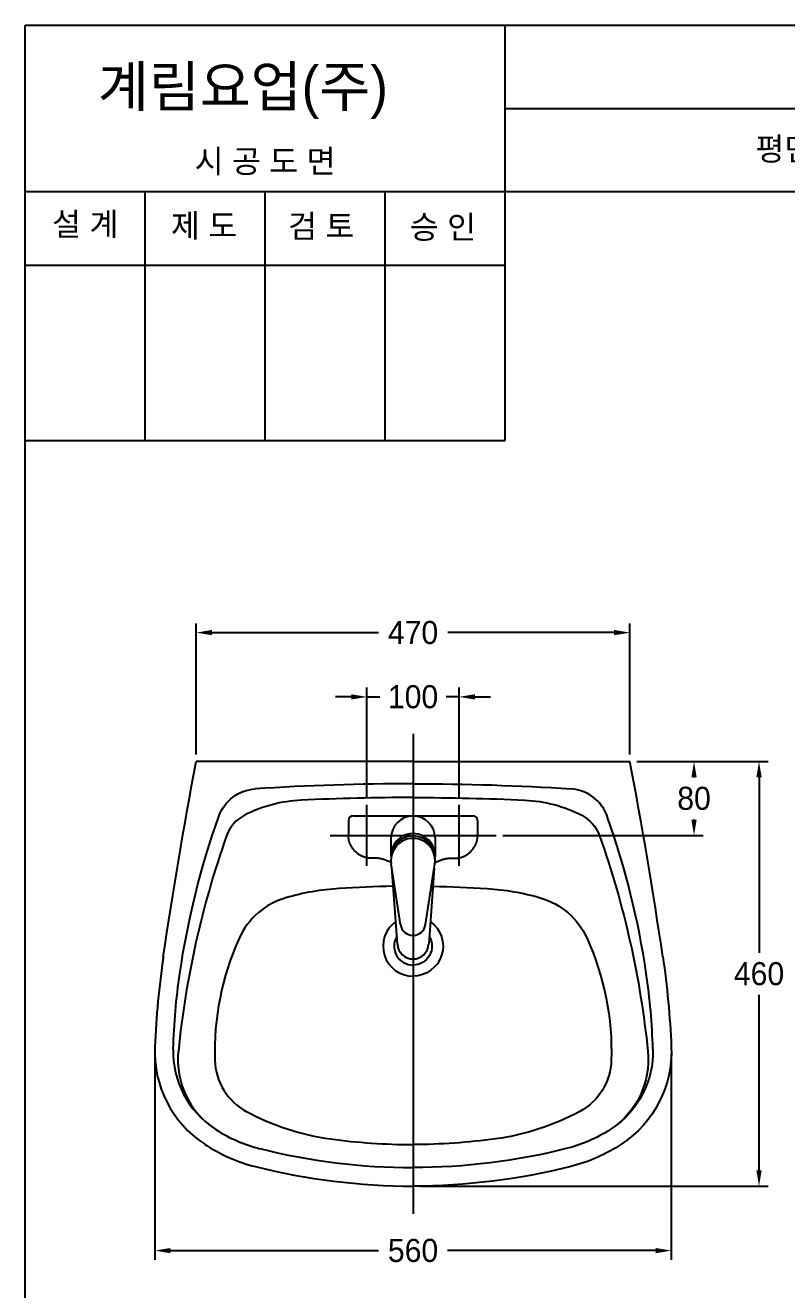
# Model space of a CAD drawing. Header units: millimetres. Extents: x 0 to 3800, y -67 to 2530.
# Drawn here: x 2000 to 2825, y 1160 to 2530 of the extents above; entities that cross this region are included whole.
import ezdxf
from ezdxf.enums import TextEntityAlignment as Align
from ezdxf.lldxf.tags import DXFTag

# ---------------------------------------------------------------- set-up
doc = ezdxf.new("R2010")
doc.units = ezdxf.units.MM
for name, color, linetype in [('TEXT', 7, 'Continuous'), ('내부선 및 부속', 4, 'Continuous'), ('도각라인', 7, 'Continuous'), ('외형선', 3, 'Continuous'), ('중심선', 1, 'DASHED'), ('치수선', 7, 'Continuous')]:
    doc.layers.add(name, color=color, linetype=linetype)
doc.styles.add('____', font='')
doc.styles.add('타이틀', font='H2GTRM.TTF', dxfattribs={"height": 25})
doc.styles.get('____').set_extended_font_data('굴림')
tags = doc.linetypes.add('DASHDOT', pattern=[70, 31, -13, 13, -13]).pattern_tags.tags
tags[10:11] = [DXFTag(74, 4), DXFTag(75, 0), DXFTag(340, '0'), DXFTag(46, 0.0), DXFTag(50, 0.0), DXFTag(44, 0.0), DXFTag(45, 0.0)]
tags[8:9] = [DXFTag(74, 4), DXFTag(75, 0), DXFTag(340, '0'), DXFTag(46, 0.0), DXFTag(50, 0.0), DXFTag(44, 0.0), DXFTag(45, 0.0)]
tags[6:7] = [DXFTag(74, 4), DXFTag(75, 0), DXFTag(340, '0'), DXFTag(46, 0.0), DXFTag(50, 0.0), DXFTag(44, 0.0), DXFTag(45, 0.0)]
tags[4:5] = [DXFTag(74, 4), DXFTag(75, 0), DXFTag(340, '0'), DXFTag(46, 0.0), DXFTag(50, 0.0), DXFTag(44, 0.0), DXFTag(45, 0.0)]
tags = doc.linetypes.add('DASHED', pattern=[25.72, 12.86, -12.86]).pattern_tags.tags
tags[6:7] = [DXFTag(74, 4), DXFTag(75, 0), DXFTag(340, '0'), DXFTag(46, 0.0), DXFTag(50, 0.0), DXFTag(44, 0.0), DXFTag(45, 0.0)]
tags[4:5] = [DXFTag(74, 4), DXFTag(75, 0), DXFTag(340, '0'), DXFTag(46, 0.0), DXFTag(50, 0.0), DXFTag(44, 0.0), DXFTag(45, 0.0)]
doc.dimstyles.new('MSADIM', dxfattribs={"dimtxt": 33, "dimasz": 17, "dimexe": 10, "dimexo": 7.5, "dimgap": 10, "dimtad": 0, "dimtih": 1, "dimtoh": 1, "dimdec": 0, "dimzin": 1, "dimdsep": 46, "dimtxsty": '____', "dimcen": 11.25, "dimadec": 0, "dimazin": 0, "dimtfac": 1, "dimtdec": 0, "dimtix": 1, "dimtmove": 0, "dimatfit": 3, "dimfxl": 0, "dimtolj": 1, "dimtzin": 1, "dimarcsym": 0})

# ---------------------------------------------------------------- blocks, each defined once
blk = doc.blocks.new('*D21')
at = {"layer": '치수선', "color": 0, "linetype": 'Continuous', "lineweight": -2}
for p, q in [((2370.3, 1692.9), (2370.3, 1812.3)), ((2470.3, 1692.9), (2470.3, 1812.3)), ((2353.3, 1802.3), (2336.3, 1802.3)), ((2370.3, 1802.3), (2384.4, 1802.3)), ((2470.3, 1802.3), (2456.3, 1802.3)), ((2487.3, 1802.3), (2504.3, 1802.3))]:
    blk.add_line(p, q, dxfattribs=at)
at = {"layer": '치수선', "color": 0, "linetype": 'Continuous'}
for points in [[(2353.3, 1805.1), (2353.3, 1799.4), (2370.3, 1802.3)], [(2487.3, 1805.1), (2487.3, 1799.4), (2470.3, 1802.3)]]:
    blk.add_solid(points, dxfattribs=at)
at = {"layer": '치수선', "color": 0, "linetype": 'Continuous', "insert": (2420.3, 1802.3), "char_height": 25, "attachment_point": 5, "style": '____'}
blk.add_mtext('\\A1;100', dxfattribs=at)
blk = doc.blocks.new('*D22')
at = {"layer": '치수선', "color": 0, "linetype": 'Continuous', "lineweight": -2}
for p, q in [((2185.3, 1739.7), (2185.3, 1881.9)), ((2655.3, 1739.7), (2655.3, 1881.9)), ((2202.3, 1871.9), (2382.7, 1871.9)), ((2638.3, 1871.9), (2458, 1871.9))]:
    blk.add_line(p, q, dxfattribs=at)
at = {"layer": '치수선', "color": 0, "linetype": 'Continuous'}
for points in [[(2202.3, 1874.8), (2202.3, 1869.1), (2185.3, 1871.9)], [(2638.3, 1874.8), (2638.3, 1869.1), (2655.3, 1871.9)]]:
    blk.add_solid(points, dxfattribs=at)
at = {"layer": '치수선', "color": 0, "linetype": 'Continuous', "insert": (2420.3, 1871.9), "char_height": 25, "attachment_point": 5, "style": '____'}
blk.add_mtext('\\A1;470', dxfattribs=at)
blk = doc.blocks.new('*D23')
at = {"layer": '치수선', "color": 0, "linetype": 'Continuous', "lineweight": -2}
for p, q in [((2662.8, 1732.2), (2734.9, 1732.2)), ((2724.9, 1715.2), (2724.9, 1715)), ((2724.9, 1669.2), (2724.9, 1669.4)), ((2517.8, 1652.2), (2734.9, 1652.2))]:
    blk.add_line(p, q, dxfattribs=at)
at = {"layer": '치수선', "color": 0, "linetype": 'Continuous'}
for points in [[(2722, 1715.2), (2727.7, 1715.2), (2724.9, 1732.2)], [(2722, 1669.2), (2727.7, 1669.2), (2724.9, 1652.2)]]:
    blk.add_solid(points, dxfattribs=at)
at = {"layer": '치수선', "color": 0, "linetype": 'Continuous', "insert": (2724.9, 1692.2), "char_height": 25, "attachment_point": 5, "style": '____'}
blk.add_mtext('\\A1;80', dxfattribs=at)
blk = doc.blocks.new('*D24')
at = {"layer": '치수선', "color": 0, "linetype": 'Continuous', "lineweight": -2}
for p, q in [((2662.8, 1732.2), (2805.3, 1732.2)), ((2795.3, 1715.2), (2795.3, 1525)), ((2795.3, 1289.2), (2795.3, 1479.4)), ((2427.8, 1272.2), (2805.3, 1272.2))]:
    blk.add_line(p, q, dxfattribs=at)
at = {"layer": '치수선', "color": 0, "linetype": 'Continuous'}
for points in [[(2792.5, 1715.2), (2798.2, 1715.2), (2795.3, 1732.2)], [(2792.5, 1289.2), (2798.2, 1289.2), (2795.3, 1272.2)]]:
    blk.add_solid(points, dxfattribs=at)
at = {"layer": '치수선', "color": 0, "linetype": 'Continuous', "insert": (2795.3, 1502.2), "char_height": 25, "attachment_point": 5, "style": '____'}
blk.add_mtext('\\A1;460', dxfattribs=at)
blk = doc.blocks.new('*D25')
at = {"layer": '치수선', "color": 0, "linetype": 'Continuous', "lineweight": -2}
for p, q in [((2140.4, 1415.5), (2140.4, 1192.3)), ((2700.2, 1415.5), (2700.2, 1192.3)), ((2157.4, 1202.3), (2383, 1202.3)), ((2683.2, 1202.3), (2457.7, 1202.3))]:
    blk.add_line(p, q, dxfattribs=at)
at = {"layer": '치수선', "color": 0, "linetype": 'Continuous'}
for points in [[(2157.4, 1205.1), (2157.4, 1199.4), (2140.4, 1202.3)], [(2683.2, 1205.1), (2683.2, 1199.4), (2700.2, 1202.3)]]:
    blk.add_solid(points, dxfattribs=at)
at = {"layer": '치수선', "color": 0, "linetype": 'Continuous', "insert": (2420.3, 1202.3), "char_height": 25, "attachment_point": 5, "style": '____'}
blk.add_mtext('\\A1;560', dxfattribs=at)

msp = doc.modelspace()

# ---------------------------------------------------------------- linework, layer by layer
at = {"layer": '내부선 및 부속', "linetype": 'Continuous'}
for p, q in [((2355.4, 1673.4), (2485.3, 1673.4)), ((2350.4, 1668.4), (2350.4, 1651.8)), ((2490.3, 1668.4), (2490.3, 1651.8))]:
    msp.add_line(p, q, dxfattribs=at)
at = {"layer": '내부선 및 부속', "linetype": 'Continuous', "flags": 128}
for points in [[(2209.7, 1672.7, -0.299602), (2249.2, 1702.6)], [(2420.3, 1708.2, -0.016433), (2591.5, 1702.6)], [(2420.3, 1693.2, -0.011661), (2541.6, 1690.4)], [(2541.6, 1690.4, -0.107286), (2603.1, 1674)], [(2167.5, 1502.6, -0.048725), (2209.7, 1672.7)], [(2603.1, 1674, -0.191422), (2622.5, 1651.7)], [(2622.5, 1651.7, -0.060065), (2674.8, 1418.1)], [(2160.4, 1420.6, -0.029606), (2167.5, 1502.6)], [(2674.8, 1418.1, -0.281415), (2634.1, 1333.5)], [(2680.3, 1420.6, -0.259066), (2635.5, 1334.5)], [(2634.1, 1333.5, -0.08197), (2586.3, 1312.8)], [(2586.3, 1312.8, -0.061709), (2420.3, 1292.2)]]:
    msp.add_lwpolyline(points, format="xyb", dxfattribs=at)
at = {"layer": '내부선 및 부속', "linetype": 'Continuous'}
for points in [[(2396.4, 1649.4), (2396.4, 1630.2)], [(2444.3, 1649.4), (2444.3, 1630.2)], [(2406.7, 1555.5), (2396.7, 1621.4)], [(2403.4, 1534.2), (2397.3, 1617.5)], [(2433.9, 1555.5), (2444, 1621.4)], [(2443.3, 1616.8), (2437.3, 1534.2)], [(2444.3, 1630.2), (2444.2, 1629.4)]]:
    msp.add_lwpolyline(points, dxfattribs=at)
for points in [[(2439, 1558.8, -0.732213), (2420.3, 1499.7)], [(2437.9, 1542.8, -0.584102), (2420.3, 1511.7)]]:
    msp.add_lwpolyline(points, format="xyb", dxfattribs=at)
for centre, radius, start, end in [((2420.3, -897.5), 2605.7, 90, 93.7659), ((2588.5, 1657.7), 45, 19.5207, 86.2341), ((2306.1, 1540.5), 150, 92.6723, 117.1667), ((2420.3, -906.8), 2600, 90, 92.6723), ((2255.9, 1638.4), 40, 117.1667, 160.5131), ((2355.4, 1668.4), 5, 90, 180), ((2420.3, 1649.4), 23.9, 90, 180), ((2420.3, 1649.4), 23.9, 0, 90), ((2485.3, 1668.4), 5, 0, 90), ((1781.1, 1371.4), 901.6, 8.3626, 19.5207), ((3160.9, 1318.1), 1000, 160.5121, 174.2614), ((2420.3, 1630.2), 23.9, 0, 182.9973), ((2420.3, 1627.7), 23.9, 356.8027, 183.1973), ((2420.3, 1625), 23.9, 351.3148, 188.6852), ((2420.3, 1532.2), 32.5, 125.1858, 270), ((2420.3, 1557.5), 13.7, 188.4615, 351.5385), ((2420.3, 1532.2), 20.5, 148.8707, 270), ((2420.3, 1535.2), 16.9, 183.49, 356.51), ((1985.5, 1401.5), 695, 1.5794, 8.3626), ((2260.3, 1417.9), 100, 178.4206, 236.5168), ((2255.4, 1409.1), 90, 174.2614, 237.131), ((2293.4, 1467.9), 160, 237.131, 255.8752), ((2420.3, 1972.2), 680, 255.8752, 270)]:
    msp.add_arc(centre, radius, start, end, dxfattribs=at)
for points in [[(2375.4, 1627.5), (2360.7, 1626.9), (2353.3, 1640.7), (2350.3, 1645.5), (2350.4, 1651.8)], [(2465.3, 1627.5), (2479.9, 1626.9), (2487.3, 1640.7), (2490.4, 1645.5), (2490.3, 1651.8)]]:
    msp.add_rational_spline(points, [1, 0.775275130784, 0.895394481921, 0.931831650403, 1], degree=2, knots=[0, 0, 0, 30.130179, 30.130179, 39.269908, 39.269908, 39.269908], dxfattribs=at)
for points in [[(2377.6, 1627.5), (2376.5, 1627.5), (2375.4, 1627.5)], [(2463, 1627.5), (2464.2, 1627.5), (2465.3, 1627.5)]]:
    msp.add_open_spline(points, degree=2, dxfattribs=at)
for points, weights in [([(2389.2, 1625.8), (2383.7, 1627.8), (2377.6, 1627.5)], [1, 0.933773440227, 1]), ([(2396.5, 1622.7), (2394.4, 1623.9), (2389.2, 1625.8)], [1, 0.958237368704, 1]), ([(2444.2, 1622.7), (2446.2, 1623.9), (2451.4, 1625.8)], [1, 0.958237368704, 1]), ([(2451.4, 1625.8), (2456.9, 1627.8), (2463, 1627.5)], [1, 0.933773440227, 1])]:
    msp.add_rational_spline(points, weights, degree=2, dxfattribs=at)
at = {"layer": '도각라인'}
for p, q in [((2000, 0), (2000, 2530)), ((2000, 2530), (3800, 2530)), ((2520, 2080), (2520, 2530)), ((2520, 2440), (3800, 2440)), ((2000, 2350), (3800, 2350)), ((2130, 2080), (2130, 2350)), ((2260, 2080), (2260, 2350)), ((2390, 2080), (2390, 2350)), ((2000, 2270), (2520, 2270)), ((2000, 2080), (2520, 2080))]:
    msp.add_line(p, q, dxfattribs=at)
at = {"layer": '외형선', "linetype": 'Continuous'}
for q in [(2185.3, 1732.2), (2655.3, 1732.2)]:
    msp.add_line((2420.3, 1732.2), q, dxfattribs=at)
at = {"layer": '외형선', "linetype": 'Continuous', "flags": 128}
for points in [[(2149.6, 1520.6, -0.01073), (2185.3, 1732.2)], [(2441.8, 1597, -0.011743), (2500.5, 1594.6)], [(2500.5, 1594.6, -0.054366), (2558.2, 1584.6)], [(2558.2, 1584.6, -0.220079), (2608.9, 1540.5)], [(2608.9, 1540.5, -0.113729), (2635.2, 1408.4)], [(2691, 1521.1, -0.025946), (2700.2, 1423)], [(2700.2, 1423, -0.263011), (2646.5, 1317.8)], [(2635.2, 1408.4, -0.267742), (2601.1, 1353.1)], [(2601.1, 1353.1, -0.089512), (2509.9, 1323.4)], [(2509.9, 1323.4, -0.034306), (2420.3, 1317.2)], [(2646.5, 1317.8, -0.084668), (2591.2, 1293.4)], [(2591.2, 1293.4, -0.061709), (2420.3, 1272.2)]]:
    msp.add_lwpolyline(points, format="xyb", dxfattribs=at)
at = {"layer": '외형선', "linetype": 'Continuous'}
for centre, radius, start, end in [((-2256, 795), 5000, 8.344, 10.8031), ((2357.5, 1325.2), 270, 93.6772, 106.1248), ((2420.3, 347.2), 1250, 90.988, 93.6772), ((2304.7, 1507.7), 80, 106.1248, 155.7717), ((2505.3, 1417.4), 300, 155.7717, 181.725), ((3089.6, 1382.7), 950, 171.629, 177.5741), ((2260.3, 1417.9), 120, 177.5741, 236.5168), ((2270.4, 1410.4), 65, 181.725, 241.6806), ((2367.7, 1590.8), 270, 241.6806, 262.1408), ((2293.4, 1467.9), 180, 236.5168, 255.8752), ((2420.3, 1972.2), 655, 262.1408, 270), ((2420.3, 1972.2), 700, 255.8752, 270)]:
    msp.add_arc(centre, radius, start, end, dxfattribs=at)
at = {"layer": '중심선', "linetype": 'DASHDOT'}
for p, q in [((2420.3, 1762.2), (2420.3, 1242.2)), ((2370.3, 1619.2), (2370.3, 1685.4)), ((2470.3, 1619.2), (2470.3, 1685.4)), ((2330.4, 1652.2), (2420.3, 1652.2)), ((2429.8, 1652.2), (2510.3, 1652.2))]:
    msp.add_line(p, q, dxfattribs=at)

# ---------------------------------------------------------------- texts
at = {"layer": 'TEXT', "style": '타이틀'}
msp.add_text('계림요업(주)', height=44, dxfattribs=at).set_placement((2078.7, 2441.8))
for s, p in [('평면붙임 세면기', (2905.8, 2396)), ('시 공 도 면', (2259.9, 2382.7)), ('설 계', (2065, 2314.6)), ('제 도', (2193.8, 2312.9)), ('검 토', (2320.8, 2312.3)), ('승 인', (2452.7, 2311.4))]:
    msp.add_text(s, height=25, dxfattribs=at).set_placement(p, align=Align.MIDDLE_CENTER)

# ---------------------------------------------------------------- dimensions: what is measured, and where the dimension line sits
at = {"layer": '치수선', "linetype": 'Continuous'}
for base, p1, p2, picture, middle in [((2655.3, 1871.9), (2185.3, 1732.2), (2655.3, 1732.2), '*D22', (2420.3, 1871.9)), ((2470.3, 1802.3), (2370.3, 1685.4), (2470.3, 1685.4), '*D21', (2420.3, 1802.3)), ((2140.4, 1202.3), (2700.2, 1423), (2140.4, 1423), '*D25', (2420.3, 1202.3))]:
    dim = msp.add_linear_dim(base=base, p1=p1, p2=p2, dimstyle='MSADIM', override={"dimtxt": 25}, dxfattribs=at)
    dim.commit()
    dim.dimension.update_dxf_attribs({"geometry": picture, "text_midpoint": middle, "dimtype": 160})
for base, p1, picture, middle in [((2795.3, 1732.2), (2420.3, 1272.2), '*D24', (2795.3, 1502.2)), ((2724.9, 1732.2), (2510.3, 1652.2), '*D23', (2724.9, 1692.2))]:
    dim = msp.add_linear_dim(base=base, p1=p1, p2=(2655.3, 1732.2), angle=90, dimstyle='MSADIM', override={"dimtxt": 25}, dxfattribs=at)
    dim.commit()
    dim.dimension.update_dxf_attribs({"geometry": picture, "text_midpoint": middle, "dimtype": 160})

doc.saveas('drawing.dxf')
